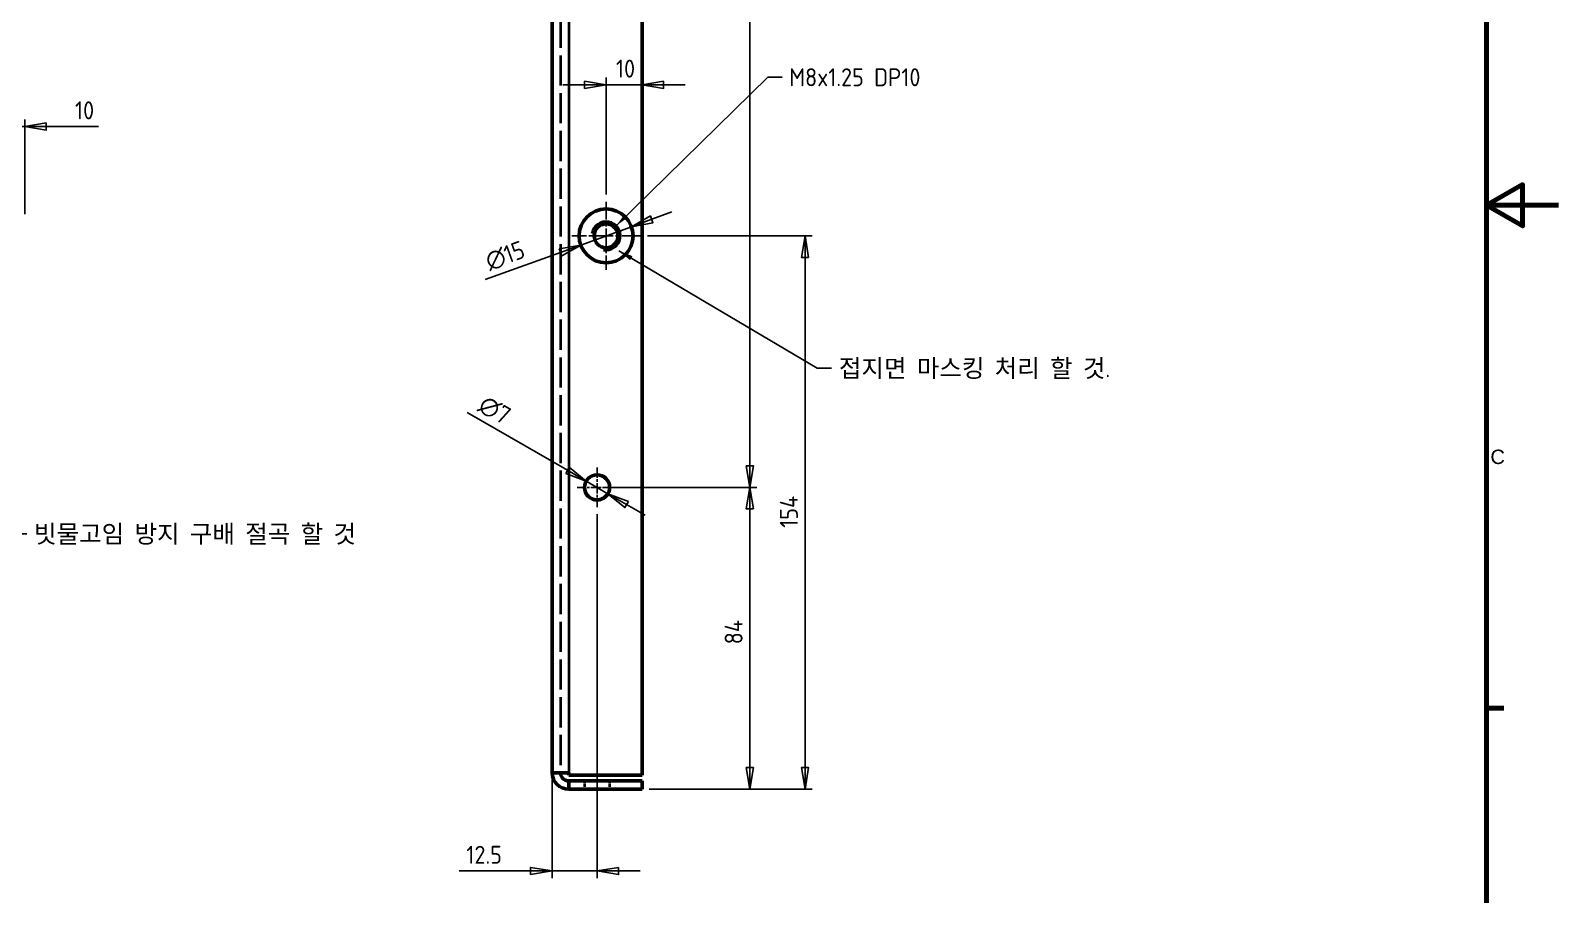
# Model space of a CAD drawing. Header units: millimetres. Extents: x 0 to 1188, y 0 to 840.
# Drawn here: x 762.8 to 1188, y 228.2 to 468.6 of the extents above; entities that cross this region are included whole.
import ezdxf

# ---------------------------------------------------------------- set-up
doc = ezdxf.new("R2010")
doc.units = ezdxf.units.MM
doc.header["$LTSCALE"] = 2
doc.linetypes.add('CHAIN', pattern=[0.35429999999999995, 0.2362, -0.0295, 0.0591, -0.0295])
doc.linetypes.add('DASHED', pattern=[0.2067, 0.1654, -0.0413])
doc.layers.get('0').update_dxf_attribs({"lineweight": 25})
for name, color, linetype, lineweight in [('가려진 것(ISO)', 5, 'DASHED', 35), ('가시적인 것(ISO)', 7, 'Continuous', 50), ('가시적인 좁은 것(ISO)', 1, 'Continuous', 35), ('경계(ISO)', 7, 'Continuous', 70), ('기호(ISO)', 7, 'Continuous', 25), ('중심 표식(ISO)', 1, 'Continuous', 25), ('치수(ISO)', 7, 'Continuous', 25)]:
    doc.layers.add(name, color=color, linetype=linetype, lineweight=lineweight)
doc.styles.add('ISO Proportional', font='arial.ttf')
doc.styles.add('ISO ProportionalPSTEK', font='isocp.shx')
doc.dimstyles.new('PSTEK', dxfattribs={"dimscale": 2, "dimtxt": 2.5, "dimasz": 3, "dimexe": 1, "dimexo": 1, "dimgap": 1, "dimtad": 1, "dimrnd": 1e-08, "dimdsep": 46, "dimtxsty": 'ISO ProportionalPSTEK', "dimblk": 'Filled-1', "dimcen": 0.09, "dimdle": 10, "dimclrd": 3, "dimclre": 3, "dimclrt": 1, "dimadec": 1, "dimazin": 2, "dimtfac": 1, "dimtmove": 0, "dimatfit": 3, "dimfxl": 0, "dimtolj": 1, "dimlwd": -1, "dimlwe": -1, "dimarcsym": 0})
doc.dimstyles.new('PSTEK$7', dxfattribs={"dimscale": 2, "dimtxt": 2.5, "dimasz": 2, "dimexe": 1, "dimexo": 1, "dimgap": 1, "dimtad": 1, "dimrnd": 1e-08, "dimdsep": 46, "dimtxsty": 'ISO ProportionalPSTEK', "dimblk": 'Filled-1', "dimcen": 0.09, "dimdle": 10, "dimclrd": 3, "dimclre": 3, "dimclrt": 1, "dimadec": 1, "dimazin": 2, "dimtfac": 1, "dimtmove": 0, "dimatfit": 3, "dimfxl": 0, "dimtolj": 1, "dimlwd": -1, "dimlwe": -1, "dimarcsym": 0})

# ---------------------------------------------------------------- blocks, each defined once
blk = doc.blocks.new('경계 Default Border')
at = {"layer": '경계(ISO)'}
blk.add_line((584.0000152587891, 140), (586.3999938964844, 140), dxfattribs=at)
at = {"layer": '경계(ISO)', "flags": 128}
for points in [[(10, 10), (10, 410), (584.0000152587891, 410), (584.0000152587891, 10), (10, 10)], [(594.0000152587891, 210), (584.0000152587891, 210), (589.0000152587891, 212.8867530822754), (589.0000152587891, 207.1132469177246), (584.0000152587891, 210)]]:
    blk.add_lwpolyline(points, dxfattribs=at)
at = {"layer": '경계(ISO)', "color": 7, "insert": (584.5364540421657, 173.9664633991197), "char_height": 2.000000029802322, "attachment_point": 7, "style": 'ISO Proportional'}
blk.add_mtext('C', dxfattribs=at)
blk = doc.blocks.new('Filled-1')
at = {"color": 0}
for p, q in [((0, 0), (-1, 0.1666666666666667)), ((-1, 0.1666666666666667), (-1, -0.1666666666666667)), ((-1, 0), (0, 0)), ((-1, -0.1666666666666667), (0, 0))]:
    blk.add_line(p, q, dxfattribs=at)
at = {"color": 0, "flags": 128}
blk.add_lwpolyline([(-1, -0.1666666666666667), (0, 0), (-1, 0.1666666666666667), (-1, -0.1666666666666667)], dxfattribs=at)
at = {"color": 0}
blk.add_solid([(-1, -0.1666666666666667), (0, 0), (-1, 0.1666666666666667), (-1, -0.1666666666666667)], dxfattribs=at)
blk = doc.blocks.new('*D20')
at = {"layer": 'Defpoints', "color": 0, "transparency": 16777216}
for p in [(920.4588251647576, 341.4857349288911), (962.9588251647612, 341.4857349288911), (932.958825164761, 257.4857349288913)]:
    blk.add_point(p, dxfattribs=at)
at = {"layer": '치수(ISO)', "color": 3, "transparency": 16777216}
for p, q in [((922.4588251647576, 341.4857349288911), (964.9588251647612, 341.4857349288911)), ((962.9588251647612, 263.4857349288913), (962.9588251647612, 335.4857349288911)), ((934.958825164761, 257.4857349288913), (964.9588251647612, 257.4857349288913))]:
    blk.add_line(p, q, dxfattribs=at)
at = {"layer": '치수(ISO)', "color": 3, "transparency": 16777216, "xscale": 6, "yscale": 6, "zscale": 6}
for p, rotation in [((962.9588251647612, 341.4857349288911), 90), ((962.9588251647612, 257.4857349288913), 270)]:
    blk.add_blockref('Filled-1', p, dxfattribs=dict(at, rotation=rotation))
at = {"layer": '치수(ISO)', "color": 1, "transparency": 16777216, "insert": (955.958825164761, 297.81405845981), "char_height": 5, "attachment_point": 1, "rotation": 90, "style": 'ISO ProportionalPSTEK'}
blk.add_mtext('\\A1;84', dxfattribs=at)
blk = doc.blocks.new('*D21')
at = {"layer": 'Defpoints', "color": 0, "transparency": 16777216}
for p in [(920.4588251647576, 335.9857349288911), (907.958825164761, 262.0857349288912), (920.4588251647576, 234.7385353052921)]:
    blk.add_point(p, dxfattribs=at)
at = {"layer": '치수(ISO)', "color": 3, "transparency": 16777216}
for p, q in [((920.4588251647576, 333.9857349288911), (920.4588251647576, 232.7385353052921)), ((907.958825164761, 260.0857349288912), (907.958825164761, 232.7385353052921)), ((901.958825164761, 234.7385353052921), (882.0739090657125, 234.7385353052921)), ((920.4588251647576, 234.7385353052921), (907.958825164761, 234.7385353052921)), ((926.4588251647576, 234.7385353052921), (932.4588251647576, 234.7385353052921))]:
    blk.add_line(p, q, dxfattribs=at)
at = {"layer": '치수(ISO)', "color": 3, "transparency": 16777216, "xscale": 6, "yscale": 6, "zscale": 6}
blk.add_blockref('Filled-1', (907.958825164761, 234.7385353052921), dxfattribs=at)
at = {"layer": '치수(ISO)', "color": 3, "transparency": 16777216, "xscale": 6, "yscale": 6, "zscale": 6, "rotation": 180}
blk.add_blockref('Filled-1', (920.4588251647576, 234.7385353052921), dxfattribs=at)
at = {"layer": '치수(ISO)', "color": 1, "transparency": 16777216, "insert": (884.0739090657127, 241.7395195572606), "char_height": 5, "attachment_point": 1, "style": 'ISO ProportionalPSTEK'}
blk.add_mtext('\\A1;12.5', dxfattribs=at)
blk = doc.blocks.new('*D23')
at = {"layer": 'Defpoints', "color": 0, "transparency": 16777216}
for p in [(917.4277362515122, 343.2357349288908), (923.4899140780037, 339.7357349288915)]:
    blk.add_point(p, dxfattribs=at)
at = {"layer": '치수(ISO)', "color": 3, "transparency": 16777216}
for p, q in [((912.2315838288052, 346.2357349288902), (884.2958488775541, 362.3644390230008)), ((923.4899140780037, 339.7357349288915), (917.4277362515122, 343.2357349288908)), ((928.6860665007107, 336.7357349288921), (933.8822189234177, 333.7357349288927))]:
    blk.add_line(p, q, dxfattribs=at)
at = {"layer": '치수(ISO)', "color": 3, "transparency": 16777216, "xscale": 6, "yscale": 6, "zscale": 6}
for p, rotation in [((917.4277362515122, 343.2357349288908), 330.0000000000067), ((923.4899140780037, 339.7357349288915), 150.0000000000066)]:
    blk.add_blockref('Filled-1', p, dxfattribs=dict(at, rotation=rotation))
at = {"layer": '치수(ISO)', "color": 1, "transparency": 16777216, "insert": (889.5278996851225, 367.4266168494926), "char_height": 5, "attachment_point": 1, "rotation": 330.0000000000066, "style": 'ISO ProportionalPSTEK'}
blk.add_mtext('\\A1;∅7', dxfattribs=at)
blk = doc.blocks.new('*D25')
at = {"layer": 'Defpoints', "color": 0, "transparency": 16777216}
for p in [(925.9588251647575, 655.485734928891), (962.9588251647613, 655.485734928891), (925.9588251647575, 341.4857349288911)]:
    blk.add_point(p, dxfattribs=at)
at = {"layer": '치수(ISO)', "color": 3, "transparency": 16777216}
for p, q in [((927.9588251647575, 655.485734928891), (964.9588251647613, 655.485734928891)), ((962.9588251647613, 347.4857349288911), (962.9588251647613, 649.485734928891)), ((927.9588251647575, 341.4857349288911), (964.9588251647613, 341.4857349288911))]:
    blk.add_line(p, q, dxfattribs=at)
at = {"layer": '치수(ISO)', "color": 3, "transparency": 16777216, "xscale": 6, "yscale": 6, "zscale": 6}
for p, rotation in [((962.9588251647613, 655.485734928891), 90), ((962.9588251647613, 341.4857349288911), 270)]:
    blk.add_blockref('Filled-1', p, dxfattribs=dict(at, rotation=rotation))
at = {"layer": '치수(ISO)', "color": 1, "transparency": 16777216, "insert": (955.9588251647612, 494.2357349288911), "char_height": 5, "attachment_point": 1, "rotation": 90, "style": 'ISO ProportionalPSTEK'}
blk.add_mtext('\\A1;314', dxfattribs=at)
blk = doc.blocks.new('*D28')
at = {"layer": 'Defpoints', "color": 0, "transparency": 16777216}
for p in [(930.0105217555239, 414.0398639765087), (915.9071285740068, 408.931605881274)]:
    blk.add_point(p, dxfattribs=at)
at = {"layer": '치수(ISO)', "color": 3, "transparency": 16777216}
for p, q in [((935.6518790281308, 416.0831672146027), (941.2932363007377, 418.1264704526967)), ((930.0105217555239, 414.0398639765087), (915.9071285740068, 408.931605881274)), ((910.2657713013999, 406.8883026431801), (889.3102642091802, 399.298204475608))]:
    blk.add_line(p, q, dxfattribs=at)
at = {"layer": '치수(ISO)', "color": 3, "transparency": 16777216, "xscale": 6, "yscale": 6, "zscale": 6}
for p, rotation in [((930.0105217555239, 414.0398639765087), 199.9104194631221), ((915.9071285740068, 408.931605881274), 19.91041946312213)]:
    blk.add_blockref('Filled-1', p, dxfattribs=dict(at, rotation=rotation))
at = {"layer": '치수(ISO)', "color": 1, "transparency": 16777216, "insert": (888.8068628556063, 406.5608890396808), "char_height": 5, "attachment_point": 1, "rotation": 19.910419463122125, "style": 'ISO ProportionalPSTEK'}
blk.add_mtext('\\A1;∅15', dxfattribs=at)
blk = doc.blocks.new('*D29')
at = {"layer": 'Defpoints', "color": 0, "transparency": 16777216}
for p in [(751.1608119965018, 441.909746090502), (751.1608119965018, 435.8345273957901), (761.1608119965018, 415.4857349288912)]:
    blk.add_point(p, dxfattribs=at)
at = {"layer": '치수(ISO)', "color": 3, "transparency": 16777216}
for p, q in [((761.1608119965018, 417.4857349288912), (761.1608119965018, 443.909746090502)), ((745.1608119965018, 441.909746090502), (739.1608119965018, 441.909746090502)), ((751.1608119965018, 441.909746090502), (761.1608119965018, 441.909746090502)), ((767.1608119965018, 441.909746090502), (781.664749004376, 441.909746090502))]:
    blk.add_line(p, q, dxfattribs=at)
at = {"layer": '치수(ISO)', "color": 3, "transparency": 16777216, "xscale": 6, "yscale": 6, "zscale": 6}
blk.add_blockref('Filled-1', (751.1608119965018, 441.909746090502), dxfattribs=at)
at = {"layer": '치수(ISO)', "color": 3, "transparency": 16777216, "xscale": 6, "yscale": 6, "zscale": 6, "rotation": 180}
blk.add_blockref('Filled-1', (761.1608119965018, 441.909746090502), dxfattribs=at)
at = {"layer": '치수(ISO)', "color": 1, "transparency": 16777216, "insert": (775.1608119965018, 448.909746090502), "char_height": 5, "attachment_point": 1, "style": 'ISO ProportionalPSTEK'}
blk.add_mtext('\\A1;10', dxfattribs=at)
blk = doc.blocks.new('*D30')
at = {"layer": 'Defpoints', "color": 0, "transparency": 16777216}
for p in [(932.4588251647652, 411.4857349288912), (932.958825164761, 257.4857349288913), (978.3300611520557, 257.4857349288913)]:
    blk.add_point(p, dxfattribs=at)
at = {"layer": '치수(ISO)', "color": 3, "transparency": 16777216}
for p, q in [((934.4588251647652, 411.4857349288912), (980.3300611520557, 411.4857349288912)), ((978.3300611520557, 405.4857349288912), (978.3300611520557, 263.4857349288913)), ((934.958825164761, 257.4857349288913), (980.3300611520557, 257.4857349288913))]:
    blk.add_line(p, q, dxfattribs=at)
at = {"layer": '치수(ISO)', "color": 3, "transparency": 16777216, "xscale": 6, "yscale": 6, "zscale": 6}
for p, rotation in [((978.3300611520557, 411.4857349288912), 90), ((978.3300611520557, 257.4857349288913), 270)]:
    blk.add_blockref('Filled-1', p, dxfattribs=dict(at, rotation=rotation))
at = {"layer": '치수(ISO)', "color": 1, "transparency": 16777216, "insert": (971.3300611520556, 330.2357349288913), "char_height": 5, "attachment_point": 1, "rotation": 90, "style": 'ISO ProportionalPSTEK'}
blk.add_mtext('\\A1;154', dxfattribs=at)
blk = doc.blocks.new('*D31')
at = {"layer": 'Defpoints', "color": 0, "transparency": 16777216}
for p in [(932.9588251647623, 453.5187220406772), (932.9588251647623, 453.5187220406772), (922.9588251647652, 420.9857349288913)]:
    blk.add_point(p, dxfattribs=at)
at = {"layer": '치수(ISO)', "color": 3, "transparency": 16777216}
for p, q in [((922.9588251647652, 422.9857349288913), (922.9588251647652, 455.5187220406772)), ((916.9588251647652, 453.5187220406772), (910.9588251647652, 453.5187220406772)), ((922.9588251647652, 453.5187220406772), (932.9588251647623, 453.5187220406772)), ((938.9588251647623, 453.5187220406772), (944.9588251647623, 453.5187220406772))]:
    blk.add_line(p, q, dxfattribs=at)
at = {"layer": '치수(ISO)', "color": 3, "transparency": 16777216, "xscale": 6, "yscale": 6, "zscale": 6}
blk.add_blockref('Filled-1', (922.9588251647652, 453.5187220406772), dxfattribs=at)
at = {"layer": '치수(ISO)', "color": 3, "transparency": 16777216, "xscale": 6, "yscale": 6, "zscale": 6, "rotation": 180}
blk.add_blockref('Filled-1', (932.9588251647623, 453.5187220406772), dxfattribs=at)
at = {"layer": '치수(ISO)', "color": 1, "transparency": 16777216, "insert": (925.7068566608267, 460.5187220406772), "char_height": 5, "attachment_point": 1, "style": 'ISO ProportionalPSTEK'}
blk.add_mtext('\\A1;10', dxfattribs=at)

msp = doc.modelspace()

# ---------------------------------------------------------------- linework, layer by layer
at = {"layer": '가려진 것(ISO)', "ltscale": 25.41525650024414}
msp.add_line((910.258825164761, 734.8857349288912), (910.258825164761, 262.0857349288912), dxfattribs=at)
at = {"layer": '가려진 것(ISO)', "ltscale": 2.190301179885864}
for p, q in [((916.9588251647374, 259.7857349288912), (916.9588251647374, 257.4857349288912)), ((923.9588251647374, 259.7857349288912), (923.9588251647375, 257.4857349288913))]:
    msp.add_line(p, q, dxfattribs=at)
at = {"layer": '가시적인 것(ISO)'}
for p, q in [((907.958825164761, 262.0857349288911), (907.958825164761, 734.8857349288912)), ((932.9588251647623, 735.559389332162), (932.9588251647624, 261.4120805256201)), ((907.958825164761, 262.0857349288911), (912.5588251647623, 262.0857349288911)), ((912.5588251647623, 261.4120805256201), (912.5588251647623, 262.0857349288911)), ((932.9588251647624, 261.4120805256201), (912.5588251647623, 261.4120805256201)), ((912.5588251647611, 259.7857349288911), (932.9588251647612, 259.7857349288913)), ((912.5588251647611, 259.7857349288911), (912.5588251647611, 257.4857349288911)), ((932.9588251647612, 259.7857349288913), (932.9588251647612, 257.4857349288913)), ((912.5588251647611, 257.4857349288911), (932.9588251647612, 257.4857349288913))]:
    msp.add_line(p, q, dxfattribs=at)
for centre, radius in [((922.9588251647652, 411.4857349288912), 7.5), ((922.9588251647652, 411.4857349288912), 3.3235), ((920.4588251647577, 341.4857349288911), 3.5)]:
    msp.add_circle(centre, radius, dxfattribs=at)
for radius, end in [(4.600000000000006, 269.9999999999982), (2.300000000000029, 269.9999999999964)]:
    msp.add_arc((912.5588251647611, 262.085734928891), radius, 180, end, dxfattribs=at)
at = {"layer": '가시적인 좁은 것(ISO)'}
msp.add_line((912.5588251647623, 734.8857349288912), (912.5588251647623, 262.0857349288912), dxfattribs=at)
msp.add_arc((922.9588251647652, 411.4857349288912), 3.999999999999996, 260.0000000000036, 169.9999999999507, dxfattribs=at)
at = {"layer": '중심 표식(ISO)', "linetype": 'CHAIN', "ltscale": 10.55637073516846}
for p, q in [((922.9588251647652, 420.9857349288913), (922.9588251647652, 401.9857349288912)), ((932.4588251647652, 411.4857349288912), (913.4588251647652, 411.4857349288912))]:
    msp.add_line(p, q, dxfattribs=at)
at = {"layer": '중심 표식(ISO)', "linetype": 'CHAIN', "ltscale": 6.111540794372559}
for p, q in [((920.4588251647576, 346.9857349288911), (920.4588251647576, 335.9857349288911)), ((925.9588251647575, 341.4857349288911), (914.9588251647576, 341.4857349288911))]:
    msp.add_line(p, q, dxfattribs=at)

# ---------------------------------------------------------------- block references
at = {"xscale": 2, "yscale": 2, "zscale": 2}
msp.add_blockref('경계 Default Border', (0, 0), dxfattribs=at)

# ---------------------------------------------------------------- texts
at = {"layer": '기호(ISO)', "color": 1, "insert": (973.9544162777192, 458.1217315298461), "char_height": 5, "width": 43.21692519187934, "attachment_point": 1, "line_spacing_factor": 0.4375, "style": 'ISO ProportionalPSTEK'}
msp.add_mtext('{M8x1.25 DP10}', dxfattribs=at)
at = {"layer": '기호(ISO)', "color": 1, "char_height": 5, "attachment_point": 1, "style": 'ISO ProportionalPSTEK'}
for s, insert, width in [('{\\fISOCP|b0|i0;\\H5.0000;접지면 마스킹 처리 할 것.}', (987.7415763078919, 377.155059142996), 87.72943496704102), ('{\\fISOCP|b0|i0;\\H5.0000;빗물고임 방지 구배 절곡 할 것}', (763.7711813358413, 331.0481079688971), 103.7246704101562)]:
    msp.add_mtext(s, dxfattribs=dict(at, insert=insert, width=width))

# ---------------------------------------------------------------- dimensions: what is measured, and where the dimension line sits
at = {"layer": '치수(ISO)', "color": 3}
for base, p1, p2, angle, override, picture, middle in [((962.9588251647613, 655.485734928891), (925.9588251647575, 341.4857349288911), (925.9588251647575, 655.485734928891), 90, {"dimdec": 2, "dimtp": 0, "dimtm": -0, "dimtdec": 2, "dimtofl": 0, "dimatfit": 1}, '*D25', (962.9588251647612, 498.4857349288911)), ((932.9588251647623, 453.5187220406772), (922.9588251647652, 420.9857349288913), (932.9588251647623, 453.5187220406772), 180, {"dimdec": 2, "dimse2": 1, "dimtp": 0, "dimtm": -0, "dimtdec": 2, "dimtofl": 1, "dimatfit": 1}, '*D31', (927.9588251647638, 453.5187220406772)), ((751.1608119965018, 441.909746090502), (761.1608119965018, 415.4857349288912), (751.1608119965018, 435.8345273957901), 180, {"dimdec": 2, "dimse2": 1, "dimtp": 0, "dimtm": -0, "dimtdec": 2, "dimtofl": 1, "dimatfit": 1}, '*D29', (777.4127805004389, 441.909746090502)), ((978.3300611520557, 257.4857349288913), (932.4588251647652, 411.4857349288912), (932.958825164761, 257.4857349288913), 90, {"dimdec": 2, "dimtp": 0, "dimtm": -0, "dimtdec": 2, "dimtofl": 0, "dimatfit": 1}, '*D30', (978.3300611520556, 334.4857349288913)), ((962.9588251647612, 341.4857349288911), (932.958825164761, 257.4857349288913), (920.4588251647576, 341.4857349288911), 90, {"dimdec": 2, "dimblk2": 'Filled-1', "dimsah": 1, "dimtp": 0, "dimtm": -0, "dimtdec": 2, "dimtofl": 0, "dimatfit": 1}, '*D20', (962.958825164761, 300.81405845981))]:
    dim = msp.add_linear_dim(base=base, p1=p1, p2=p2, angle=angle, dimstyle='PSTEK', override=override, dxfattribs=at)
    dim.commit()
    dim.dimension.update_dxf_attribs({"geometry": picture, "text_midpoint": middle, "dimtype": 160})
for p1, p2, override, picture, middle in [((930.0105217555239, 414.0398639765087), (915.9071285740068, 408.931605881274), {"dimdec": 2, "dimlfac": 1.000000000000015, "dimtp": 0, "dimtm": -0, "dimtdec": 2, "dimatfit": 2}, '*D28', (895.5190982000255, 401.5470481465956)), ((923.4899140780037, 339.7357349288915), (917.4277362515122, 343.2357349288908), {"dimdec": 2, "dimlfac": 1, "dimtp": 0, "dimtm": -0, "dimtdec": 2, "dimatfit": 2}, '*D23', (888.8424822474228, 359.7394390230015))]:
    dim = msp.add_diameter_dim_2p(p1=p1, p2=p2, dimstyle='PSTEK', override=override, dxfattribs=at)
    dim.commit()
    dim.dimension.update_dxf_attribs({"geometry": picture, "text_midpoint": middle, "dimtype": 163})
dim = msp.add_linear_dim(base=(920.4588251647576, 234.7385353052921), p1=(907.958825164761, 262.0857349288912), p2=(920.4588251647576, 335.9857349288911), dimstyle='PSTEK', override={"dimdec": 2, "dimtp": 0, "dimtm": -0, "dimtdec": 2, "dimtofl": 1, "dimatfit": 1}, dxfattribs=at)
dim.commit()
dim.dimension.update_dxf_attribs({"geometry": '*D21', "text_midpoint": (888.9274624563059, 234.7385353052921), "dimtype": 160})

# ---------------------------------------------------------------- leaders
at = {"layer": '기호(ISO)', "color": 3, "annotation_type": 0, "has_hookline": 1, "hookline_direction": 0}
for points, text_width in [([(925.7872522895118, 414.314162053637), (967.9544162777192, 455.6217315298461), (971.9544162777192, 455.6217315298461)], 37.00393700787401), ([(926.5384503687011, 407.305932002391), (981.7415763078919, 374.655059142996), (985.7415763078919, 374.655059142996)], 77.21821001090575), ([(718.6006772479358, 288.3776038810036), (757.7711813358413, 328.5481079688971), (761.7711813358413, 328.5481079688971)], 91.06203188130166)]:
    msp.add_leader(points, dimstyle='PSTEK$7', override={"dimtad": 0}, dxfattribs=dict(at, text_width=text_width))

doc.saveas('drawing.dxf')
